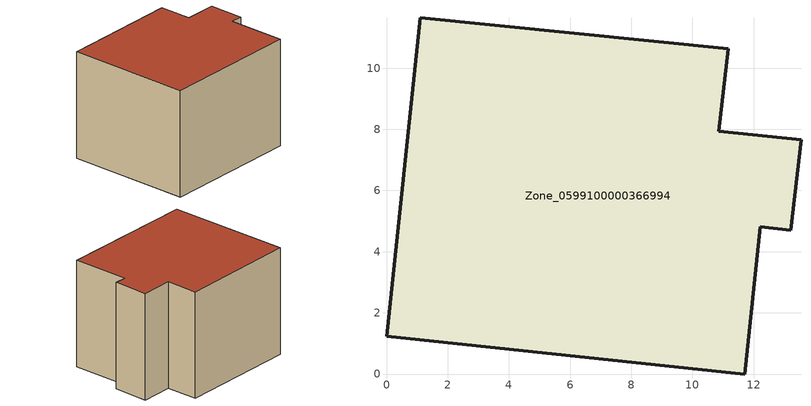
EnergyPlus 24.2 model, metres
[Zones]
Zone_0599100000366994
 floor ground (C_G): 0,1.23 1.11,11.64 11.17,10.63 10.86,7.94 13.55,7.66 13.22,4.7 12.22,4.81 11.72,0 z0
 wall outside (C_F): 10.86,7.94 11.17,10.63 1.11,11.64 0,1.23 11.72,0 12.22,4.81 13.22,4.7 13.55,7.66 10.86,7.94 z0:9.05
 roof outside (C_R): 13.22,4.7 13.55,7.66 10.86,7.94 11.17,10.63 1.11,11.64 0,1.23 11.72,0 12.22,4.81 z9.05
[BUILDING]
Pand.0599100000366994: North Axis=0; Terrain=City; Loads Convergence Tolerance Value=0.04; Temperature Convergence Tolerance Value=0.4; Solar Distribution=FullExterior; Maximum Number of Warmup Days=25; Minimum Number of Warmup Days=1
[Site:Location]
Rotterdam.The.Hague.AP_ZH_NLD Design_Conditions: Latitude=51.96; Longitude=4.45; Time Zone=1; Elevation=-4.5
[SITE:GROUNDTEMPERATURE:BUILDINGSURFACE]
18, 18, 18, 18, 18, 18, 18, 18, 18, 18, 18, 18
[MATERIAL] Thermal Absorptance=0.9; Solar Absorptance=0.7; Visible Absorptance=0.7
Name | Roughness | Thickness | Conductivity | Density | Specific Heat
G.TC.1992-2005 | MediumSmooth | 0.15 | 0.06 | 540 | 1210
F.TC.1992-2005 | Rough | 0.3 | 0.12 | 1920 | 840
R.TC.1992-2005 | MediumRough | 0.2 | 0.08 | 1500 | 1000
[CONSTRUCTION]
C_G: G.TC.1992-2005
C_F: F.TC.1992-2005
C_R: R.TC.1992-2005
[ZONE]
Zone_0599100000366994: Type=1; Multiplier=1; Ceiling Height=Autocalculate; Volume=Autocalculate; Floor Area=autocalculate; Part of Total Floor Area=Yes
[ZONEINFILTRATION:DESIGNFLOWRATE]
Infil_Zone_0599100000366994: Zone or ZoneList or Space or SpaceList=Zone_0599100000366994; Schedule=AlwaysOn; Design Flow Rate Calculation Method=Flow/Area; Flow Rate per Floor Area=0.0015; Constant Term Coefficient=1; Temperature Term Coefficient=0; Velocity Term Coefficient=0; Velocity Squared Term Coefficient=0
[HVACTEMPLATE:ZONE:IDEALLOADSAIRSYSTEM]
Zone_0599100000366994: Maximum Heating Supply Air Temperature=50; Minimum Cooling Supply Air Temperature=13; Maximum Heating Supply Air Humidity Ratio=0.0156; Minimum Cooling Supply Air Humidity Ratio=0.0077; Heating Limit=NoLimit; Cooling Limit=NoLimit; Dehumidification Control Type=ConstantSensibleHeatRatio; Cooling Sensible Heat Ratio=0.7; Dehumidification Setpoint=60; Humidification Control Type=None; Humidification Setpoint=30; Outdoor Air Method=None; Outdoor Air Flow Rate per Person=0.00944; Outdoor Air Flow Rate per Zone Floor Area=0; Outdoor Air Flow Rate per Zone=0; Demand Controlled Ventilation Type=None; Outdoor Air Economizer Type=NoEconomizer; Heat Recovery Type=None; Sensible Heat Recovery Effectiveness=0.7; Latent Heat Recovery Effectiveness=0.65
[ZONECONTROL:THERMOSTAT]
ThermostatControl_Zone_0599100000366994: Zone or ZoneList=Zone_0599100000366994; Control Type Schedule=DualSetpointControlType; Control 1=Thermostat_Zone_0599100000366994; Temperature Difference Between Cutout And Setpoint=0
[THERMOSTATSETPOINT:DUALSETPOINT]
Thermostat_Zone_0599100000366994: Heating Setpoint Temperature Schedule=HeatingSetpoint_Zone_0599100000366994; Cooling Setpoint Temperature Schedule=CoolingSetpoint_Zone_0599100000366994
[SCHEDULE:COMPACT]
HeatingSetpoint_Zone_0599100000366994: Through: 12/31, For: AllDays, Until: 24:00, 21
CoolingSetpoint_Zone_0599100000366994: Through: 12/31, For: AllDays, Until: 24:00, 24
DualSetpointControlType: Through: 12/31, For: AllDays, Until: 24:00, 4
AlwaysOn: Through: 12/31, For: AllDays, Until: 24:00, 1
